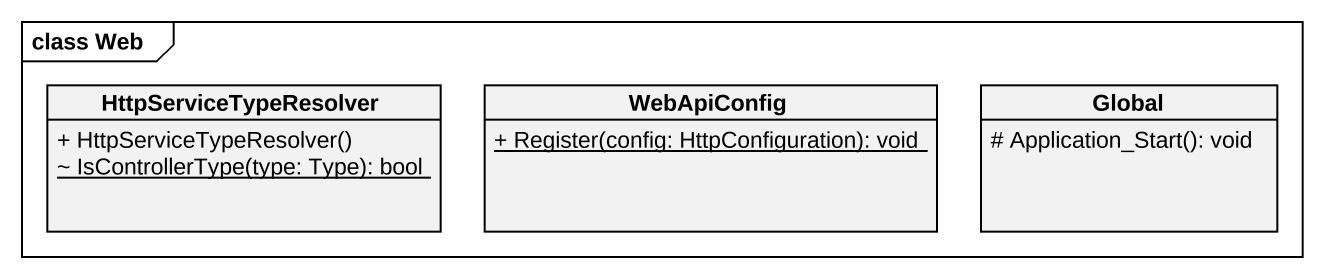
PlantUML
@startuml
mainframe class Web
hide circle
hide empty members
skinparam classAttributeIconSize 0
class HttpServiceTypeResolver {
  + HttpServiceTypeResolver()
  {static} ~ IsControllerType(type: Type): bool
}
class WebApiConfig {
  {static} + Register(config: HttpConfiguration): void
}
class Global {
  # Application_Start(): void
}
@enduml
